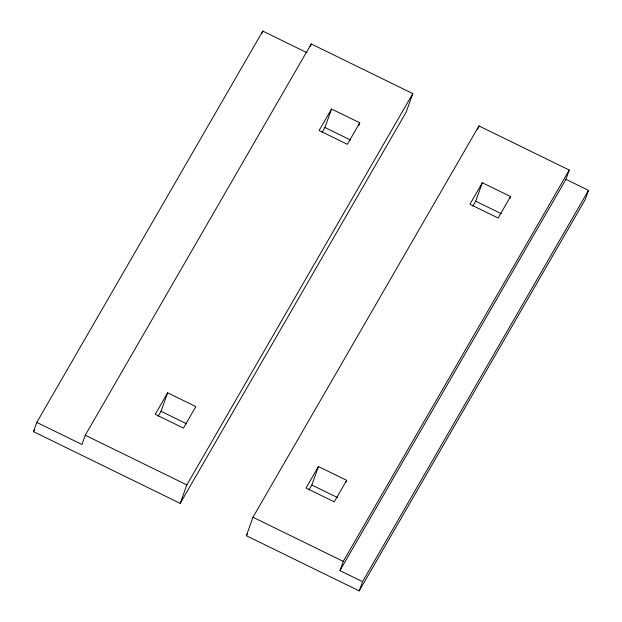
<?xml version="1.0" encoding="UTF-8"?>
<svg xmlns="http://www.w3.org/2000/svg" width="622" height="622" viewBox="0 0 622 622"><rect width="100%" height="100%" fill="white"/><g stroke="black" fill="none" stroke-linecap="round" stroke-linejoin="round"><path stroke-width="0.93" d="M36.799 422.408L81.941 444.473L85.253 435.237L311.233 43.937L412.806 93.595L406.189 112.069L180.209 503.377L33.495 431.645L36.799 422.408L262.787 31.1L307.058 52.746M261.885 33.619L262.787 31.1M158.167 416.25L161.028 411.29L167.645 392.809L195.86 406.601L183.443 428.107L155.228 414.306L167.645 392.809M310.331 46.456L311.233 43.937M180.209 503.377L186.825 484.903L412.806 93.595M322.064 132.447L324.925 127.479L331.542 109.005L359.757 122.798L358.816 125.442M246.359 535.721L252.975 517.24L478.956 125.939L569.247 170.078L565.934 179.323L339.954 570.623L362.525 581.663L359.213 590.9L246.359 535.721L247.331 534.041M308.955 489.973L311.824 485.012L318.441 466.539L346.656 480.332L346.026 482.089M477.696 129.454L478.956 125.939M339.954 570.623L343.258 561.386L569.247 170.078M472.86 206.17L475.721 201.209L482.338 182.736L510.553 196.529L509.923 198.286M565.934 179.323L588.505 190.355L585.201 199.592L359.213 590.9M33.495 431.645L34.467 429.957M331.542 109.005L319.125 130.503L347.34 144.304L359.757 122.798M318.441 466.539L306.024 488.037L334.239 501.83L346.656 480.332M482.338 182.736L469.921 204.234L498.136 218.027L510.553 196.529M362.525 581.663L588.505 190.355M324.925 127.479L350.575 140.02M475.721 201.209L501.371 213.75M161.028 411.29L186.678 423.831M311.824 485.012L337.474 497.553M85.253 435.237L186.825 484.903M252.975 517.24L343.258 561.386"/></g></svg>
